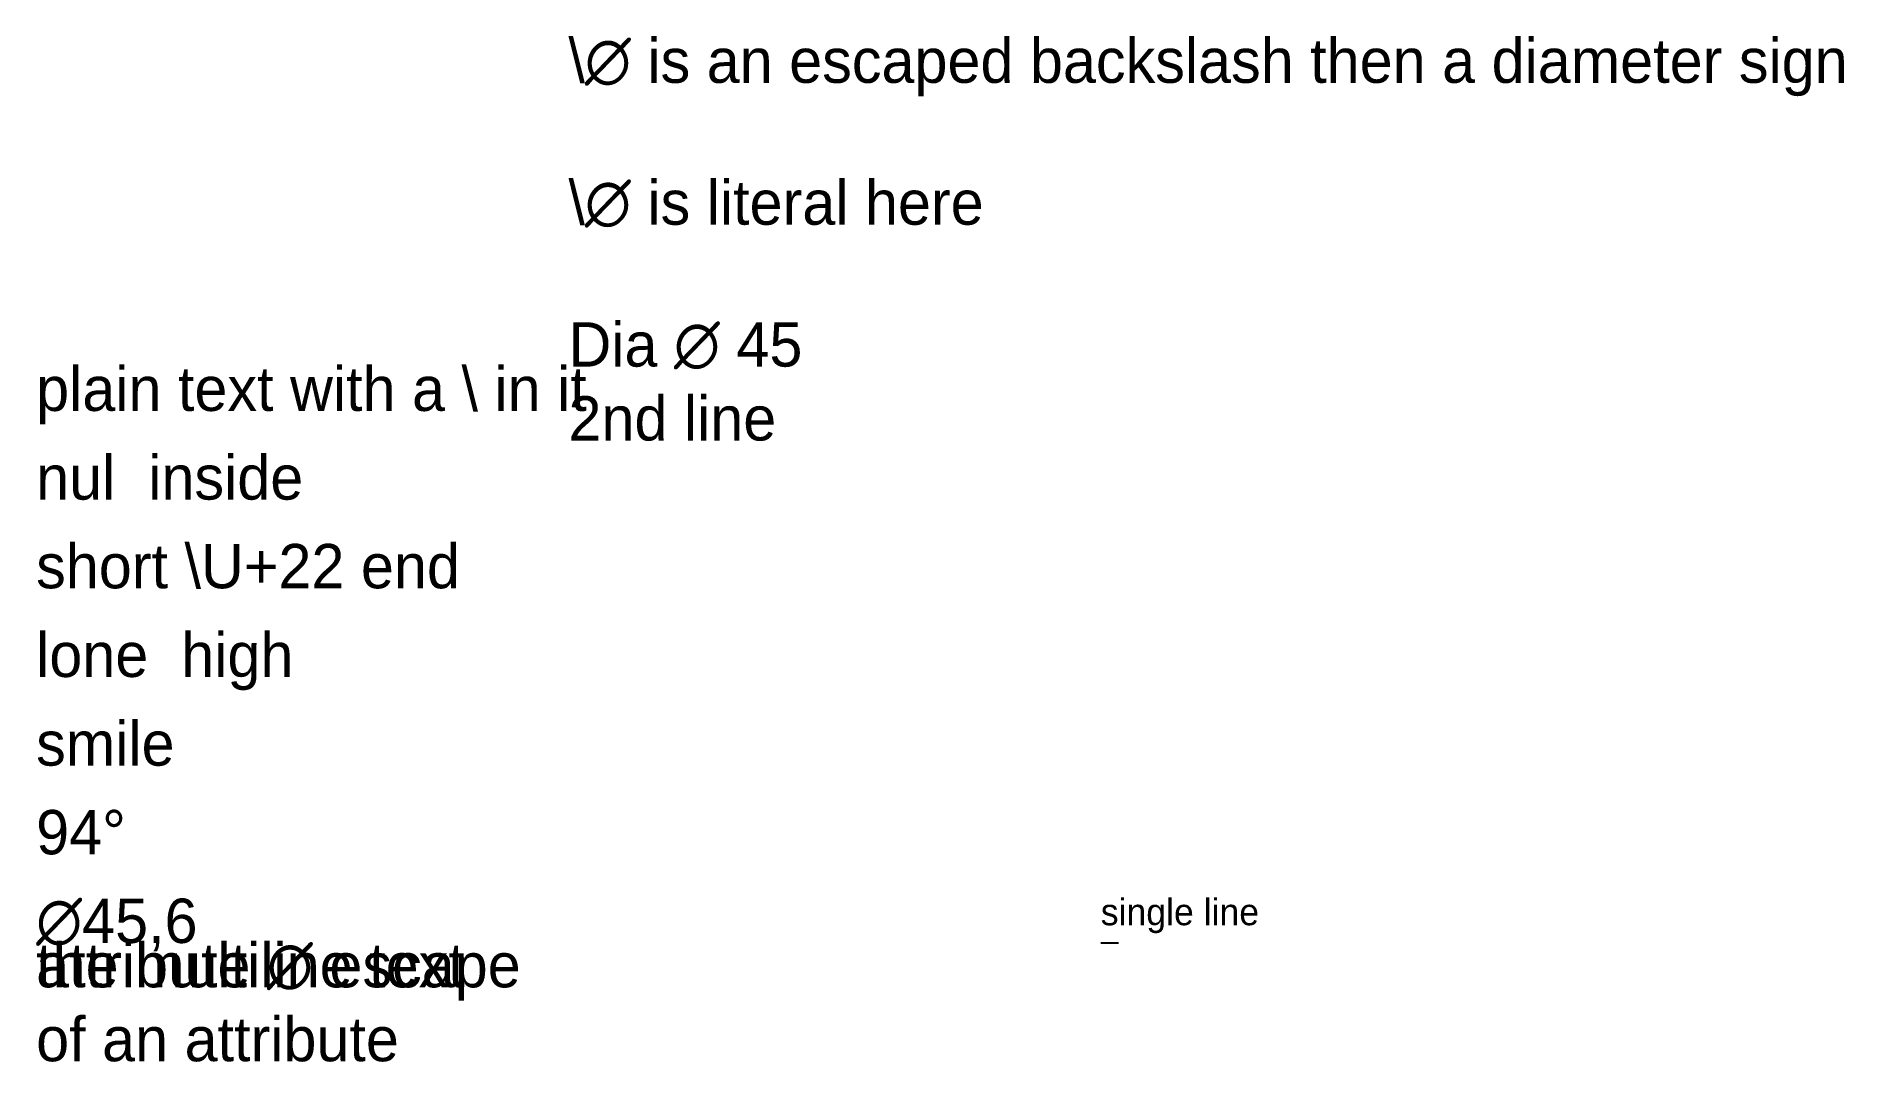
# Model space of a CAD drawing. Extents: x 0 to 102, y -7 to 51.
import ezdxf

# ---------------------------------------------------------------- set-up
doc = ezdxf.new("R2018")
doc.units = 0
doc.layers.add('VIPRS_G13', color=7, linetype='Continuous')

# ---------------------------------------------------------------- blocks, each defined once
blk = doc.blocks.new('VIPRS_G13_TEXT_FORMS_BLK')
blk.add_line((0, 0), (1, 0))

msp = doc.modelspace()

# ---------------------------------------------------------------- block references
at = {"layer": 'VIPRS_G13'}
ref = msp.add_blockref('VIPRS_G13_TEXT_FORMS_BLK', (60, 0), dxfattribs=at)
ref.add_attrib('SINGLE', 'single line', (60, 1), dxfattribs={"layer": '0', "height": 1.5})
lines = msp.add_mtext('the multiline text\\Pof an attribute', dxfattribs={"layer": '0', "insert": (0, 0), "char_height": 2.5, "attachment_point": 1})
ref.add_attrib('MULTI', '', (0, 0), dxfattribs={"flags": 106}).embed_mtext(lines)
lines = msp.add_mtext('attribute ∅ escape', dxfattribs={"layer": '0', "insert": (0, 0), "char_height": 2.5, "attachment_point": 1})
ref.add_attrib('MIFATT', '', (0, 0), dxfattribs={"flags": 106}).embed_mtext(lines)

# ---------------------------------------------------------------- texts
for s, p in [('plain text with a \\ in it', (0, 30)), ('nul  inside', (0, 25)), ('short \\U+22 end', (0, 20)), ('lone  high', (0, 15)), ('smile ', (0, 10)), ('94°', (0, 5)), ('∅45,6', (0, 0))]:
    msp.add_text(s, height=2.5, dxfattribs=at).set_placement(p)
at = {"layer": 'VIPRS_G13', "char_height": 2.5, "attachment_point": 1}
for s, insert in [('\\\\∅ is an escaped backslash then a diameter sign', (30, 51)), ('\\∅ is literal here', (30, 43)), ('Dia ∅ 45\\P2nd line', (30, 35))]:
    msp.add_mtext(s, dxfattribs=dict(at, insert=insert))

doc.saveas('drawing.dxf')
